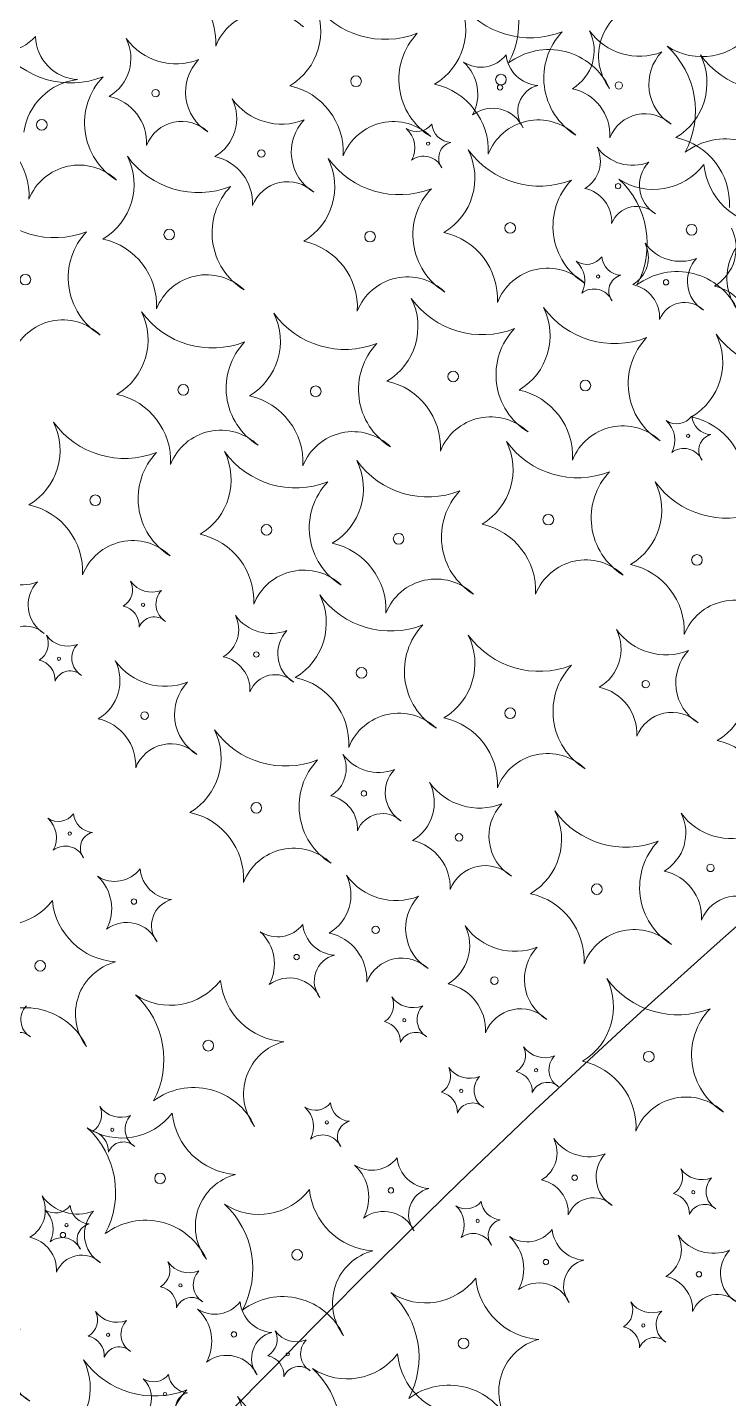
# Model space of a CAD drawing. Header units: metres. Extents: x 1769 to 3632, y 809 to 2652.
# Drawn here: x 2703.729 to 2704.106, y 1839.537 to 1840.274 of the extents above; entities that cross this region are included whole.
import ezdxf

# ---------------------------------------------------------------- set-up
doc = ezdxf.new("R2010")
doc.units = ezdxf.units.M
doc.header["$LTSCALE"] = 10
doc.layers.add('A-ANNO-NOTE', color=3, linetype='Continuous', lineweight=0)
for name, color, linetype in [('A-FLOR-LEVL', 2, 'Continuous'), ('A-PATT+', 8, 'Continuous'), ('A-WALL', 6, 'Continuous'), ('L-PLNT', 66, 'Continuous')]:
    doc.layers.add(name, color=color, linetype=linetype)

# ---------------------------------------------------------------- blocks, each defined once
blk = doc.blocks.new('A$Ca70b421f')
at = {"ltscale": 0.01}
blk.add_wipeout([(25.335992705057212, 0.1999995684902558), (25.337341833985644, 9.132957233148886e-06), (22.836832282128835, -0.016859222588250233), (22.65856574470358, -0.030129362054335473), (22.44123649741924, -0.05390202045748893), (22.251876896245307, -0.08149529170155034), (21.98499540786353, -0.13145637250104159), (21.76322777551548, -0.18305213203096038), (21.613656175418242, -0.22315317993814787), (21.43477350141498, -0.27687186484243753), (21.218578734528286, -0.35042444503149284), (20.997240922944798, -0.43589953303970574), (20.784504476644145, -0.5329691437742863), (20.638691573172608, -0.6083547051849791), (20.460235840387867, -0.7103061861577373), (20.180501531161013, -0.8936785308321191), (20.02624393205092, -1.0006722581153724), (19.9041193061924, -1.073461771501922), (19.74718289394807, -1.153374607651692), (19.60434174865709, -1.214062360396742), (19.484482499318727, -1.2568205790722633), (19.355846653577913, -1.2949519097706368), (19.25637542651857, -1.319155767424622), (19.106311342063233, -1.347299926515113), (19.032129199060265, -1.3575907113691663), (18.931253961414082, -1.3678151172968036), (18.78818768847756, -1.3749595671619623), (18.652996772267088, -1.3738397324555613), (18.540972393585054, -1.3671124101325418), (17.92549818391865, -1.2324249213407725), (17.847209898541507, -1.2030033677809335), (17.735537514889902, -1.169706403161662), (17.58123616473998, -1.116947062167064), (17.438526027399867, -1.0615072179233653), (17.318769048593822, -1.009831576595417), (17.217954645188286, -0.9625207161963232), (17.09933412669972, -0.902186314747377), (16.96676272356209, -0.828461645330103), (16.885199994493917, -0.7796171343829368), (16.790750140505327, -0.7195471388112669), (16.718203123839736, -0.6707235548912749), (16.65899933879467, -0.6290683315132952), (16.559722390315148, -0.555368639620287), (16.474057196319364, -0.4876613239115777), (16.383047599125366, -0.4112437174896151), (16.268686796510934, -0.3080926727102984), (16.189261500585094, -0.23134397209385327), (16.103500143102686, -0.14329206241136383), (16.051566349609708, -0.087131713463247), (15.997721985155733, -0.026459289680806464), (15.912334287570634, 0.07531904401871792), (15.851498097177718, 0.1524189289895208), (15.776126399902193, 0.2538934073992962), (15.733401722504764, 0.3146619518989233), (15.69712561697435, 0.36827745809353196), (15.511498908752513, 0.6814203917061388), (15.37167810510709, 0.9746061674711441), (16.179305403564605, 1.1672311173992966), (16.276659020400018, 0.39610349579151105), (16.338241092515723, 0.22908586976449818), (16.424797241213483, 0.04682407809277933), (16.484021972425424, -0.05672309844737988), (16.571989301752144, -0.1893613189492438), (16.65683452139914, -0.29950952198046643), (16.765898624425958, -0.4218166172729152), (16.932845239357437, -0.5794982842604011), (17.022593026298548, -0.6480644522740597), (17.12866165068818, -0.7222724162290284), (17.284406249878213, -0.5952474233450857), (17.350431594378247, -0.518426014752368), (17.489844910641377, -0.6505293962147096), (17.62241143506063, -0.7512585184086475), (17.73657700374438, -0.8225935199529655), (17.89117655237603, -0.9001990090600156), (18.021448100303896, -0.9507891516220628), (18.390895364284813, -0.9489057331963124), (18.451753308111954, -1.0356638655348736), (18.761863166608695, -1.0255086500617754), (19.052503325454335, -0.9613624263208624), (19.346444773625343, -0.8354890385821498), (19.525817601269413, -0.7214996815641541), (19.684195920824823, -0.5899878699982626), (19.76325925972304, -0.5050937413492349), (19.936142951149296, -0.3928011296292304), (20.199731679159676, -0.6381567453861141), (20.344456373784237, -0.5463082556844299), (20.470259307277928, -0.47293426555299156), (20.57693012182703, -0.41455852221171874), (20.696078235856167, -0.35357903001441926), (20.86065030528886, -0.2763383122817764), (20.945864348789105, -0.2412667029897957), (21.088606364999414, -0.1851983957727814), (21.186112023274188, -0.1493850243604058), (21.239804765412252, -0.13208773406070762), (21.298930995227447, -0.11076477586210665), (21.359306370375553, -0.09239028582820019), (21.42772031825586, -0.0695168275882736), (21.467347907243617, -0.05747236491075647), (21.51935461944057, -0.04212204845879519), (21.56908728194314, -0.029032205533807698), (21.613630471122505, -0.016597729068360323), (21.672649787777097, 0.0001460193092519546), (21.66964767228108, 0.20012348629631305), (21.944247540947526, 0.20075769037462443), (22.26831969213805, 0.20068510206111867), (22.6823950855055, 0.20059235409017617), (22.82276384123399, 0.22367180344565263), (22.904240493104062, 0.20054266335301563), (23.20442008009042, 0.20047542669010454), (23.83598995892406, 0.2004754265876656)], dxfattribs=at).dxf.layer = 'A-FLOR-LEVL'
at = {"layer": 'A-PATT+', "ltscale": 0.01, "true_color": 0x939598}
h = blk.add_hatch(dxfattribs=at)
h.set_pattern_fill('DOLMIT', color=252, scale=0.018)
h.set_pattern_definition([(0, (0, 0), (0, 0.1143), []), (45, (0, 0), (-0.2285998441830177, 0.2285998441830177), [0.1616446101792448, -0.3232892203584895])])
edge = h.paths.add_edge_path()
edge.add_line((25.33599547651966, 3.261003072891981), (25.33599270505601, 0.1999979797337801))
edge.add_line((25.33599270505601, 0.1999979797337801), (21.71367555350253, 0.20080933576196))
edge.add_arc((21.08494698669983, 39.14831259046809), 38.95257769886427, 269.1827210742437, 270.9248439984024, ccw=False)
edge.add_arc((20.49236520798468, -1.918166191688215), 2.118186516455088, 88.99985142606579, 105.3520005521939)
edge.add_arc((20.28443921400412, -1.102835802804066), 1.276993329137741, 106.040767931487, 133.3450369703904)
edge.add_line((19.40792350488573, -0.1741635385842528), (20.1805015311611, -0.893678530832176))
edge.add_arc((22.73775490856042, -4.489712370826055), 4.412596085594211, 113.9192804127394, 125.4178357721344, ccw=False)
edge.add_arc((23.17335703109666, -5.74163923969877), 5.734662601319769, 93.36419642283857, 112.82617197015409, ccw=False)
edge.add_line((22.83683228212703, -0.01685922258843675), (25.33599309691226, 3.442119123064913e-08))
edge.add_line((25.33599309691226, 3.442119123064913e-08), (40.87547767851993, 0))
edge.add_line((40.87547767851993, 0), (40.87547767851993, 8.86232497117112))
edge.add_line((40.87547767851993, 8.86232497117112), (64.8439512645482, 22.70048939287631))
edge.add_line((64.8439512645482, 22.70048939287631), (63.67582223457566, 24.72374822258166))
edge.add_line((63.67582223457566, 24.72374822258166), (62.11683233115446, 23.82366498217721))
edge.add_line((62.11683233115446, 23.82366498217721), (61.54183233115464, 24.81959419652799))
edge.add_line((61.54183233115464, 24.81959419652799), (63.10124119051261, 25.7199193212557))
edge.add_line((63.10124119051261, 25.7199193212557), (57.78735877480403, 34.92383365072305))
edge.add_line((57.78735877480403, 34.92383365072305), (54.60651476771181, 33.08763197991152))
edge.add_line((54.60651476771181, 33.08763197991152), (54.60643987877484, 20.81544348885996))
edge.add_line((54.60643987877484, 20.81544348885996), (49.84415870550993, 18.06574810965481))
edge.add_line((49.84415870550993, 18.06574810965481), (50.41896620876696, 17.07013140275035))
edge.add_line((50.41896620876696, 17.07013140275035), (50.02925273122355, 16.84513494632415))
edge.add_line((50.02925273122355, 16.84513494632415), (49.45442600238812, 17.84078573789134))
edge.add_line((49.45442600238812, 17.84078573789134), (45.18371337769349, 15.37509524659049))
edge.add_line((45.18371337769349, 15.37509524659049), (16.5659898738495, 15.37502540305854))
edge.add_line((16.5659898738495, 15.37502540305854), (16.56599123165324, 15.50002526160097))
edge.add_line((16.56599123165324, 15.50002526160097), (7.179301245821989, 15.50002526160119))
edge.add_line((7.179301245821989, 15.50002526160119), (7.179301815448525, 19.45399425352571))
edge.add_line((7.179301815448525, 19.45399425352571), (0, 19.45416986432701))
edge.add_line((0, 19.45416986432701), (0.0007134080856303626, 13.37502559113136))
edge.add_line((0.0007134080856303626, 13.37502559113136), (15.06600323855309, 13.37502499730067))
edge.add_line((15.06600323855309, 13.37502499730067), (15.066002846419, 2.417453309231405))
edge.add_arc((18.88581829161149, 2.472899553607476), 3.820217836897067, 180.831614183773, 254.295240432632)
edge.add_arc((18.51378606829121, 0.5706998901812312), 1.894821109599596, 223.0292553907225, 249.55017195647798, ccw=False)
edge.add_arc((18.28340588695073, 1.041161225993847), 2.107873919783925, 148.2186333580116, 236.7821318203942, ccw=False)
edge.add_arc((18.63986196323731, 0.6289627012356505), 2.633009827381593, 91.55469483051098, 144.6768684902367, ccw=False)
edge.add_line((18.56842521016551, 3.261003267297838), (25.33599547651966, 3.261003072891981))
h.paths.add_polyline_path([(28.83599309150759, 4.399930762100666), (37.97548139928995, 4.399930762100666), (37.97548139928995, 3.69993077274853), (29.5359930808595, 3.69993077274853), (29.5359930808595, 2.665307803548558), (28.83599309150759, 2.665307803548558)], flags=16)
h.paths.add_polyline_path([(23.83599308610292, 4.599930689258144), (17.98599197709837, 4.599931002917174), (17.98599051201245, 12.57502493867514), (20.48599076991241, 12.57502524170718), (20.48599076961364, 7.599931791540712), (37.97548139960463, 7.599931790541632), (37.97548139928995, 4.59993082402957)], flags=16)
edge = h.paths.add_edge_path(flags=16)
edge.add_arc((21.08494698669438, 39.14831259046809), 39.15257769886434, 269.182241822341, 270.8600750380253, ccw=False)
edge.add_arc((20.49236520793602, -1.918166191693672), 1.918186516447554, 88.99056660527309, 105.3154536888584)
edge.add_arc((20.28443921334519, -1.102835803097832), 1.076993329039638, 106.1035833361858, 121.8451855001328)
edge.add_line((19.71618965247217, -0.187954899721035), (20.19965054437398, -0.6382102112343091))
edge.add_arc((22.73775490855769, -4.48971237082651), 4.612596085593424, 113.8955218342951, 123.38451333131789, ccw=False)
edge.add_arc((23.17335703022582, -5.741639239996175), 5.93466260132073, 104.64750013703551, 112.84454524096009, ccw=False)
at = {"layer": 'A-FLOR-LEVL', "ltscale": 0.01}
blk.add_lwpolyline([(45.18371337769349, 15.37509524659049), (16.5659898738495, 15.37502540305854), (16.56599123165324, 15.50002526160097), (7.179301245821989, 15.50002526160119), (7.179301815448525, 19.45399425352571), (0, 19.45416986432701), (0.0007134080856303626, 13.37502559113136), (15.06600323855309, 13.37502499730067), (15.066002846419, 2.417453309231405, 0.3319949649674619), (17.85176013845285, -1.2047067408771, -0.1162386415812711), (17.12866165068817, -0.7222724162290888, -0.4068891569909346), (16.49157810661973, 2.151334936427929, -0.2360314544036039), (18.56842521016551, 3.261003267297838), (25.33599547651966, 3.261003072891981), (25.33599270505601, 0.1999979797337801), (21.71367555350253, 0.20080933576196, -0.007601591662471101), (20.52933815182178, 0.1996976188331701, 0.07147103281784481), (19.93157881215075, 0.1244382087622853, 0.1197042342525606), (19.40792350488573, -0.1741635385842528), (20.1805015311611, -0.893678530832176, -0.05021405291967627), (20.94867128335818, -0.4560807569284862, -0.08512360143279259), (22.83683228212703, -0.01685922258843675), (25.33599309691226, 3.442119123064913e-08), (40.87547767851993, 0)], format="xyb", dxfattribs=at)
blk = doc.blocks.new('A$C34752144')
at = {"layer": 'L-PLNT', "color": 213, "lineweight": 0}
blk.add_circle((-0.2438967668999794, 0.3685365584151441), 0.0009429781895212337, dxfattribs=at)
at = {"layer": 'L-PLNT', "color": 205, "lineweight": 0}
for centre, radius in [((-0.008730890796869062, 0.3685365572509909), 0.0009429781895212337), ((0.2215753988280085, 0.3685365579494828), 0.0009429781895212337), ((-0.2446642948839326, 0.3148888804591934), 0.001571630315868723), ((0.2181871649754612, 0.3148888799933047), 0.001571630315868723), ((0.08058582211879184, 0.2863432022736561), 0.003143260631737446), ((-0.2343820643150138, 0.2558930905070156), 0.003143260631737446), ((-0.1877310858112651, 0.1910744667984545), 0.0009429781895212337), ((-0.01506351423495289, 0.1894804551266134), 0.001571630315868723), ((0.03995449747844759, 0.1910744674969465), 0.0009429781895212337), ((-0.290050253971458, 0.1633063463959843), 0.0009429781895212337), ((-0.2264341437262374, 0.1196107994765043), 0.0009429781895212337), ((-0.02172977849886593, 0.09899573028110353), 0.003143260631737446), ((-0.2466365837030935, 0.07861271500587463), 0.0009429781895212337), ((0.1119397254656178, 0.06928468868136406), 0.0009429781895212337), ((-0.361797550925985, 0.05721921799704432), 0.0009429781895212337), ((-0.2847392263361144, 0.02376528712920845), 0.003143260631737446), ((-0.1140009351083791, 0.02138798753730953), 0.002200282442216212), ((-0.003516770666919911, -0.0001455901656299829), 0.003143260631737446), ((0.3010452999728841, -0.006215485976781565), 0.003143260631737446), ((0.1907553921914769, -0.03251829044870647), 0.003143260631737446), ((0.2646192531092311, -0.08714717649831982), 0.003143260631737446), ((-0.1196274209351031, -0.1207285568166299), 0.002200282442216212), ((-0.00914325649409875, -0.1422621345197967), 0.003143260631737446), ((0.185128906364298, -0.1746348348028732), 0.003143260631737446), ((0.2589927672820522, -0.2292637208524866), 0.003143260631737446), ((0.1341375162455734, -0.2396224222229648), 0.003143260631737446), ((0.1542902621545181, -0.3431730948095719), 0.002200282442216212), ((-0.2306447946693879, -0.352824211762254), 0.0009429781895212337), ((-0.169057214991426, -0.3720153661583936), 0.001571630315868723), ((-0.2371582602359013, -0.4039866935406735), 0.0009429781895212337)]:
    blk.add_circle(centre, radius, dxfattribs=at)
at = {"layer": 'L-PLNT', "color": 76, "lineweight": 0}
for centre, radius in [((-0.1310745881487492, 0.34574526706092), 0.0009429781895212337), ((0.09661099467484746, 0.3457452679922426), 0.0009429781895212337), ((-0.1470997602395983, 0.2863432004110109), 0.003143260631737446), ((-0.006696481490962469, 0.2558930902739576), 0.003143260631737446), ((-0.3383865281944054, 0.217432810459286), 0.003143260631737446), ((-0.1075821109120625, 0.2131594368256629), 0.003143260631737446), ((-0.2427490972918349, 0.1894804546611795), 0.001571630315868723), ((-0.3348642825153547, 0.1493247279431671), 0.001571630315868723), ((-0.1031266707000214, 0.1396245281212032), 0.001571630315868723), ((-0.4008444799114841, 0.1313092105558553), 0.0009429781895212337), ((0.1210856854440863, 0.1274096888955683), 0.0009429781895212337), ((-0.1730696191079915, 0.1170111168175936), 0.0009429781895212337), ((0.06255196966185395, 0.1120068246964365), 0.002200282442216212), ((-0.308993426384859, 0.1036963905210087), 0.001571630315868723), ((-0.122095613275178, 0.09422653354727117), 0.002200282442216212), ((-0.4001036207196194, 0.08679877035319805), 0.001571630315868723), ((-0.1909003392797786, 0.0618538330309093), 0.002200282442216212), ((0.1765896908468676, 0.04942506807856262), 0.003143260631737446), ((-0.05746774538465615, 0.04602877097204328), 0.001571630315868723), ((0.0457393119572771, 0.03894723462872207), 0.001571630315868723), ((-0.1907077799555736, -0.01896833605132997), 0.003143260631737446), ((0.09665483818344, -0.01430866192094982), 0.003143260631737446), ((-0.07940431637780421, -0.04971624934114516), 0.003143260631737446), ((0.041003954595908, -0.06893754797056317), 0.003143260631737446), ((0.36276717530518, -0.07399577507726462), 0.003143260631737446), ((-0.2258293943041281, -0.07729553118133481), 0.002200282442216212), ((0.1383261073292488, -0.09014990950208812), 0.003143260631737446), ((0.3321485131818918, -0.1364106829878438), 0.002200282442216212), ((0.09102835235626117, -0.1564252062751166), 0.003143260631737446), ((0.2642433443206755, -0.1593557940893788), 0.002200282442216212), ((-0.08503080220498305, -0.1918327936953119), 0.003143260631737446), ((0.03537746876872916, -0.2110540923247299), 0.003143260631737446), ((0.04925459103606045, -0.2869067977726445), 0.001571630315868723), ((0.2029830395813406, -0.2936226587394231), 0.003143260631737446), ((0.1103063818891314, -0.3034220513789023), 0.001571630315868723), ((-0.3094896315101323, -0.4241965515921038), 0.0009429781895212337), ((-0.1420768374291583, -0.4348670240965475), 0.0009429781895212337)]:
    blk.add_circle(centre, radius, dxfattribs=at)
at = {"layer": 'L-PLNT', "color": 213, "lineweight": 0}
for centre, radius, start, end in [((-0.2302126498975667, 0.3876168117330963), 0.01550629100254979, 200.2595069975382, 275.739266507192), ((-0.2607118262531003, 0.3624165001729125), 0.009511405361519735, 333.0474524959006, 85.67711668318381), ((-0.2257250581019434, 0.3613893426427239), 0.01119115582536347, 105.2145232434672, 190.9943474992914), ((-0.2437942455139819, 0.3495265829315031), 0.01203404231208524, 53.94111742234196, 134.5301244610602)]:
    blk.add_arc(centre, radius, start, end, dxfattribs=at)
at = {"layer": 'L-PLNT', "color": 205, "lineweight": 0}
for centre, radius, start, end in [((-0.02140120217518415, 0.3832436194115871), 0.01184940364570587, 253.185090455523, 355.1772764302806), ((0.004953227370151581, 0.3876168121987575), 0.01550629100254979, 200.2595069975382, 275.739266507192), ((0.2089050874492386, 0.3832436212742323), 0.01184940364570587, 253.185090455523, 355.1772764302806), ((0.2352595153647599, 0.3876168121987575), 0.01550629100254979, 200.2595069975382, 275.739266507192), ((-0.02554594968387391, 0.3624165006385738), 0.009511405361519735, 333.0474524959006, 85.67711668318381), ((0.009440818932489492, 0.3613893424101207), 0.01119115582536347, 105.2145232434672, 190.9943474992914), ((0.2047603399410036, 0.3624165006385738), 0.009511405361519735, 333.0474524959006, 85.67711668318381), ((0.2397471083240816, 0.3613893428755546), 0.01119115582536347, 105.2145232434672, 190.9943474992914), ((-0.00862836871192485, 0.349526583863053), 0.01203404231208524, 53.94111742234196, 134.5301244610602), ((0.2216779204463819, 0.3495265833971644), 0.01203404231208524, 53.94111742234196, 134.5301244610602), ((-0.2657814812901051, 0.3394006522009931), 0.01974900607617646, 253.185090455523, 355.1772764302806), ((-0.2218574327471288, 0.3466893028107734), 0.02584381833758299, 200.2595069975382, 275.739266507192), ((0.03835144883987596, 0.3353667466894876), 0.03949801215235291, 253.185090455523, 355.1772764302806), ((0.1261995459258287, 0.349944048141424), 0.05168763667516599, 200.2595069975382, 275.739266507192), ((0.1970699792668711, 0.3394006528997124), 0.01974900607617646, 253.185090455523, 355.1772764302806), ((0.2409940268785249, 0.346689303043604), 0.02584381833758299, 200.2595069975382, 275.739266507192), ((-0.2956222598440945, 0.3451340922622421), 0.05168763667516599, 200.2595069975382, 275.739266507192), ((-0.2726893927956553, 0.3046887871912531), 0.01585234226919956, 333.0474524959006, 85.67711668318381), ((-0.2143781129325362, 0.3029768561120818), 0.01865192637560579, 105.2145232434672, 190.9943474992914), ((0.1901620663647918, 0.3046887862603853), 0.01585234226919956, 333.0474524959006, 85.67711668318381), ((0.2484733466935722, 0.3029768551807592), 0.01865192637560579, 105.2145232434672, 190.9943474992914), ((-0.2766164380600458, 0.3049166360870004), 0.03949801215235291, 253.185090455523, 355.1772764302806), ((-0.2444934253639985, 0.2832055884518923), 0.02005673718680874, 53.94111742234196, 134.5301244610602), ((-0.1887683409736383, 0.3194939359091222), 0.05168763667516599, 200.2595069975382, 275.739266507192), ((0.1862350215665174, 0.3049166353882811), 0.03949801215235291, 253.185090455523, 355.1772764302806), ((0.2183580354267178, 0.2832055891506116), 0.02005673718680874, 53.94111742234196, 134.5301244610602), ((0.2740831184200943, 0.3194939361419529), 0.05168763667516599, 200.2595069975382, 275.739266507192), ((-0.2806636181198883, 0.2577091993298382), 0.03730385275121157, 105.2145232434672, 190.9943474992914), ((0.02453562419941591, 0.2659430129447173), 0.03170468453839912, 333.0474524959006, 85.67711668318381), ((0.1411581864858817, 0.2625191538122635), 0.03730385275121157, 105.2145232434672, 190.9943474992914), ((-0.2904322617691832, 0.2354929018765688), 0.03170468453839912, 333.0474524959006, 85.67711668318381), ((-0.1738096994818079, 0.2320690441410989), 0.03730385275121157, 105.2145232434672, 190.9943474992914), ((0.1724191976240945, 0.2354929023422301), 0.03170468453839912, 333.0474524959006, 85.67711668318381), ((0.08092756069345342, 0.222976620587815), 0.04011347437361747, 53.94111742234196, 134.5301244610602), ((-0.3408942443788874, 0.2181666677352041), 0.04011347437361747, 53.94111742234196, 134.5301244610602), ((-0.2340403252756005, 0.1925265099853277), 0.04011347437361747, 53.94111742234196, 134.5301244610602), ((-0.03618070110724148, 0.2139922250064501), 0.01974900607617646, 253.185090455523, 355.1772764302806), ((0.00774334720290426, 0.221280875616003), 0.02584381833758299, 200.2595069975382, 275.739266507192), ((-0.2004013976552415, 0.2057815296575427), 0.01184940364570587, 253.185090455523, 355.1772764302806), ((-0.1740469692745137, 0.2101547210479566), 0.01550629100254979, 200.2595069975382, 275.739266507192), ((0.02728418493552454, 0.2057815291918814), 0.01184940364570587, 253.185090455523, 355.1772764302806), ((0.05363861378282309, 0.2101547196507454), 0.01550629100254979, 200.2595069975382, 275.739266507192), ((-0.2045461451639312, 0.1849544085564503), 0.009511405361519735, 333.0474524959006, 85.67711668318381), ((-0.1695593767803985, 0.1839272526558489), 0.01119115582536347, 105.2145232434672, 190.9943474992914), ((-0.04308861331128355, 0.1792803595308214), 0.01585234226919956, 333.0474524959006, 85.67711668318381), ((0.01522266771598879, 0.1775684307795018), 0.01865192637560579, 105.2145232434672, 190.9943474992914), ((0.02313943766012017, 0.1849544094877729), 0.009511405361519735, 333.0474524959006, 85.67711668318381), ((0.05812620557799164, 0.1839272524230182), 0.01119115582536347, 105.2145232434672, 190.9943474992914), ((-0.1876285646580982, 0.1720644924789667), 0.01203404231208524, 53.94111742234196, 134.5301244610602), ((-0.01489264541351076, 0.1577971638180315), 0.02005673718680874, 53.94111742234196, 134.5301244610602), ((0.04005701863161448, 0.1720644931774586), 0.01203404231208524, 53.94111742234196, 134.5301244610602), ((-0.3027205653493183, 0.1780134087894112), 0.01184940364570587, 253.185090455523, 355.1772764302806), ((-0.276366136037268, 0.1823865997139364), 0.01550629100254979, 200.2595069975382, 275.739266507192), ((-0.3068653130908388, 0.1571862883865833), 0.009511405361519735, 333.0474524959006, 85.67711668318381), ((-0.2718785440088141, 0.1561591310892254), 0.01119115582536347, 105.2145232434672, 190.9943474992914), ((-0.2899477318865138, 0.1442963713780046), 0.01203404231208524, 53.94111742234196, 134.5301244610602), ((-0.2432492033117342, 0.1257308558560908), 0.009511405361519735, 274.3228833168162, 26.95254750409935), ((-0.2263316218745786, 0.1386207740288228), 0.01203404231208524, 225.4698755389398, 306.0588825962919), ((-0.0777799764186966, 0.1193959165830165), 0.03170468453839912, 274.3228833168162, 26.95254750409935), ((-0.02138804015703499, 0.1623623094055802), 0.04011347437361747, 225.4698755389398, 306.0588825962919), ((0.03884258563584808, 0.1228197778109461), 0.03730385275121157, 169.0056525268992, 254.7854767694104), ((-0.2082624346953708, 0.1267580152489245), 0.01119115582536347, 169.0056525268992, 254.7854767694104), ((-0.2391044553373831, 0.1049037356863209), 0.01184940364570587, 4.822723596296431, 106.8149095572375), ((-0.2127500267238247, 0.1005305466242135), 0.01550629100254979, 84.26073352072606, 159.7404930149911), ((-0.2634516432885903, 0.08473277231701104), 0.009511405361519735, 274.3228833168162, 26.95254750409935), ((-0.2465340613853186, 0.0976226890925318), 0.01203404231208524, 225.4698755389398, 306.0588825962919), ((-0.06396415270910438, 0.04997218470111875), 0.03949801215235291, 4.822723596296431, 106.8149095572375), ((-0.2284648744393962, 0.08575992938131094), 0.01119115582536347, 169.0056525268992, 254.7854767694104), ((0.02388394391118709, 0.03539488511160016), 0.05168763667516599, 84.26073352072606, 159.7404930149911), ((-0.2593068960127312, 0.06390565191418318), 0.01184940364570587, 4.822723596296431, 106.8149095572375), ((-0.2329524667006808, 0.0595324607565999), 0.01550629100254979, 84.26073352072606, 159.7404930149911), ((0.09512466494879845, 0.07540474622510374), 0.009511405361519735, 274.3228833168162, 26.95254750409935), ((0.1120422463859541, 0.08829466253496321), 0.01203404231208524, 225.4698755389398, 306.0588825962919), ((0.1301114344964844, 0.07643190422095358), 0.01119115582536347, 169.0056525268992, 254.7854767694104), ((-0.3786126107447672, 0.06333927460946143), 0.009511405361519735, 274.3228833168162, 26.95254750409935), ((-0.3616950290747809, 0.07622919185087085), 0.01203404231208524, 225.4698755389398, 306.0588825962919), ((-0.3436258416627425, 0.06436643307097256), 0.01119115582536347, 169.0056525268992, 254.7854767694104), ((0.09926941245703347, 0.05457762652099518), 0.01184940364570587, 4.822723596296431, 106.8149095572375), ((0.1256238417699933, 0.0502044353634119), 0.01550629100254979, 84.26073352072606, 159.7404930149911), ((-0.3407894235574531, 0.04416547552682459), 0.03170468453839912, 274.3228833168162, 26.95254750409935), ((-0.2843974879947382, 0.08713186741829304), 0.04011347437361747, 225.4698755389398, 306.0588825962919), ((-0.3744678630032467, 0.0425121549051255), 0.01184940364570587, 4.822723596296431, 106.8149095572375), ((-0.348113433924027, 0.03813896444626153), 0.01550629100254979, 84.26073352072606, 159.7404930149911), ((-0.2241668617357391, 0.04758933419361711), 0.03730385275121157, 169.0056525268992, 254.7854767694104), ((-0.1532360748392421, 0.03566811978816986), 0.02219327917687938, 274.3228833168162, 26.95254750409935), ((-0.1137617183853763, 0.06574459443800151), 0.02807943206153224, 225.4698755389398, 306.0588825962919), ((-0.07160028116823014, 0.03806482185632376), 0.02611269692584809, 169.0056525268992, 254.7854767694104), ((-0.05956696765497327, 0.02025459916330874), 0.03170468453839912, 274.3228833168162, 26.95254750409935), ((-0.003175031161390507, 0.0632209915202111), 0.04011347437361747, 225.4698755389398, 306.0588825962919), ((0.05705559393345538, 0.02367846039123833), 0.03730385275121157, 169.0056525268992, 254.7854767694104), ((0.244995102984376, 0.0141847028862685), 0.03170468453839912, 274.3228833168162, 26.95254750409935), ((-0.3269736000806915, -0.02525825682096183), 0.03949801215235291, 4.822723596296431, 106.8149095572375), ((-0.2391255027619081, -0.03983555780723691), 0.05168763667516599, 84.26073352072606, 159.7404930149911), ((-0.1435649981726783, -0.01292849308811128), 0.02764860850664703, 4.822723596296431, 106.8149095572375), ((-0.08207132946790807, -0.02313260384835303), 0.03618134567261619, 84.26073352072606, 159.7404930149911), ((0.1347051942716462, -0.01211810065433383), 0.03170468453839912, 274.3228833168162, 26.95254750409935), ((0.191097130532853, 0.03084828960709274), 0.04011347437361747, 225.4698755389398, 306.0588825962919), ((0.2513277560933602, -0.008694241754710674), 0.03730385275121157, 169.0056525268992, 254.7854767694104), ((-0.04575114371300515, -0.04916913481429219), 0.03949801215235291, 4.822723596296431, 106.8149095572375), ((0.04209695337294761, -0.06374643300659955), 0.05168763667516599, 84.26073352072606, 159.7404930149911), ((0.2588109269267989, -0.05523902992717922), 0.03949801215235291, 4.822723596296431, 106.8149095572375), ((0.3466590233142597, -0.06981633114628494), 0.05168763667516599, 84.26073352072606, 159.7404930149911), ((0.1485210186801851, -0.08154183439910412), 0.03949801215235291, 4.822723596296431, 106.8149095572375), ((0.2363691153000218, -0.09611913515254855), 0.05168763667516599, 84.26073352072606, 159.7404930149911), ((0.2085690547246486, -0.06674698716960847), 0.03170468453839912, 274.3228833168162, 26.95254750409935), ((0.2649609912182314, -0.02378059481270611), 0.04011347437361747, 225.4698755389398, 306.0588825962919), ((0.3251916167787385, -0.06332312803715467), 0.03730385275121157, 169.0056525268992, 254.7854767694104), ((-0.1588625606664209, -0.1064484245657695), 0.02219327917687938, 274.3228833168162, 26.95254750409935), ((-0.1193882042125551, -0.07637194991616525), 0.02807943206153224, 225.4698755389398, 306.0588825962919), ((0.222384879132278, -0.1361707204487175), 0.03949801215235291, 4.822723596296431, 106.8149095572375), ((-0.07722676699495423, -0.104051722497843), 0.02611269692584809, 169.0056525268992, 254.7854767694104), ((0.3102329759849454, -0.1507480207365006), 0.05168763667516599, 84.26073352072606, 159.7404930149911), ((-0.06519345348215211, -0.1218619451910854), 0.03170468453839912, 274.3228833168162, 26.95254750409935), ((-0.008801516988569347, -0.07889555283395566), 0.04011347437361747, 225.4698755389398, 306.0588825962919), ((0.05142910810627654, -0.1184380839629284), 0.03730385275121157, 169.0056525268992, 254.7854767694104), ((-0.1491914839998572, -0.155045037442278), 0.02764860850664703, 4.822723596296431, 106.8149095572375), ((-0.08769781529463216, -0.1652491482025198), 0.03618134567261619, 84.26073352072606, 159.7404930149911), ((0.1290787084449221, -0.1542346450085006), 0.03170468453839912, 274.3228833168162, 26.95254750409935), ((0.1854706447056742, -0.111268254747074), 0.04011347437361747, 225.4698755389398, 306.0588825962919), ((0.2457012702661814, -0.1508107861088774), 0.03730385275121157, 169.0056525268992, 254.7854767694104), ((-0.05137762954018399, -0.191285679168459), 0.03949801215235291, 4.822723596296431, 106.8149095572375), ((0.03647046754576877, -0.2058629773607663), 0.05168763667516599, 84.26073352072606, 159.7404930149911), ((0.1428945328530062, -0.2236583787532709), 0.03949801215235291, 4.822723596296431, 106.8149095572375), ((0.230742629472843, -0.2382356795067153), 0.05168763667516599, 84.26073352072606, 159.7404930149911), ((0.2029425688974698, -0.2088635315235479), 0.03170468453839912, 274.3228833168162, 26.95254750409935), ((0.2593345053910525, -0.1658971391666455), 0.04011347437361747, 225.4698755389398, 306.0588825962919), ((0.3195651309515597, -0.2054396723913214), 0.03730385275121157, 169.0056525268992, 254.7854767694104), ((0.07808731832619742, -0.2192222324285922), 0.03170468453839912, 274.3228833168162, 26.95254750409935), ((0.1344792545874043, -0.1762558421669382), 0.04011347437361747, 225.4698755389398, 306.0588825962919), ((0.1947098801479115, -0.215798373528969), 0.03730385275121157, 169.0056525268992, 254.7854767694104), ((0.2167583933050992, -0.2782872648028842), 0.03949801215235291, 4.822723596296431, 106.8149095572375), ((0.3046064901582213, -0.29286456509044), 0.05168763667516599, 84.26073352072606, 159.7404930149911), ((0.09190314273428157, -0.2886459661733625), 0.03949801215235291, 4.822723596296431, 106.8149095572375), ((0.1797512393550278, -0.3032232669268069), 0.05168763667516599, 84.26073352072606, 159.7404930149911), ((-0.2309076302267385, -0.2702389432677137), 0.02219327917687938, 274.3228833168162, 26.95254750409935), ((-0.2212365535601748, -0.3188355561442222), 0.02764860850664703, 4.822723596296431, 106.8149095572375), ((0.01210026025000843, -0.2839924095098922), 0.02807943206153224, 225.4698755389398, 306.0588825962919), ((0.05426169746760934, -0.31167218209157), 0.02611269692584809, 169.0056525268992, 254.7854767694104), ((0.1150551224236551, -0.3288929625587116), 0.02219327917687938, 274.3228833168162, 26.95254750409935), ((0.1545294788775209, -0.2988164879088799), 0.02807943206153224, 225.4698755389398, 306.0588825962919), ((0.1966909160951218, -0.3264962604907851), 0.02611269692584809, 169.0056525268992, 254.7854767694104), ((-0.247459853555938, -0.3467041542185143), 0.009511405361519735, 274.3228833168162, 26.95254750409935), ((-0.230542273050105, -0.3338142372097082), 0.01203404231208524, 225.4698755389398, 306.0588825962919), ((-0.21247308517286, -0.3456769962224371), 0.01119115582536347, 169.0056525268992, 254.7854767694104), ((-0.1970823138344713, -0.3618152700969404), 0.01585234226919956, 274.3228833168162, 26.95254750409935), ((-0.1688863450053759, -0.3403320767124569), 0.02005673718680874, 225.4698755389398, 306.0588825962919), ((0.1247261990906736, -0.3774895754352201), 0.02764860850664703, 4.822723596296431, 106.8149095572375), ((0.1862198677949891, -0.3876936861954619), 0.03618134567261619, 84.26073352072606, 159.7404930149911), ((-0.2433151062800789, -0.3675312734569616), 0.01184940364570587, 4.822723596296431, 106.8149095572375), ((-0.2169606772008592, -0.3719044660115287), 0.01550629100254979, 84.26073352072606, 159.7404930149911), ((-0.1387710325743683, -0.3601033422769433), 0.01865192637560579, 169.0056525268992, 254.7854767694104), ((-0.1901744020956357, -0.3965271372019288), 0.01974900607617646, 4.822723596296431, 106.8149095572375), ((-0.1462503530874528, -0.4038157880445397), 0.02584381833758299, 84.26073352072606, 159.7404930149911), ((-0.2539733200542287, -0.3978666369284838), 0.009511405361519735, 274.3228833168162, 26.95254750409935), ((-0.2370557386175278, -0.3849767199196776), 0.01203404231208524, 225.4698755389398, 306.0588825962919), ((-0.218986550972204, -0.3968394800965598), 0.01119115582536347, 169.0056525268992, 254.7854767694104), ((-0.2498285720798776, -0.418693756632365), 0.01184940364570587, 4.822723596296431, 106.8149095572375), ((-0.2234741425354514, -0.4230669484886675), 0.01550629100254979, 84.26073352072606, 159.7404930149911), ((-0.06988182783015873, -0.4257665258642191), 0.009511405361519735, 274.3228833168162, 26.95254750409935), ((-0.06573707985626243, -0.4465936455683277), 0.01184940364570587, 4.822723596296431, 106.8149095572375)]:
    blk.add_arc(centre, radius, start, end, dxfattribs=at)
at = {"layer": 'L-PLNT', "color": 76, "lineweight": 0}
for centre, radius, start, end in [((-0.1437448999927255, 0.3604523306185001), 0.01184940364570587, 253.185090455523, 355.1772764302806), ((-0.1173904709139606, 0.3648255213101947), 0.01550629100254979, 200.2595069975382, 275.739266507192), ((0.08394068166717261, 0.3604523299200082), 0.01184940364570587, 253.185090455523, 355.1772764302806), ((0.1102951114444295, 0.3648255203786448), 0.01550629100254979, 200.2595069975382, 275.739266507192), ((-0.1478896479675313, 0.3396252102158996), 0.009511405361519735, 333.0474524959006, 85.67711668318381), ((-0.1129028793511679, 0.3385980524526531), 0.01119115582536347, 105.2145232434672, 190.9943474992914), ((0.07979593532218132, 0.3396252113798255), 0.009511405361519735, 333.0474524959006, 85.67711668318381), ((0.1147827034728834, 0.3385980517541611), 0.01119115582536347, 105.2145232434672, 190.9943474992914), ((-0.1893341339841754, 0.3353667459912231), 0.03949801215235291, 253.185090455523, 355.1772764302806), ((-0.1014860380623759, 0.3499440451146256), 0.05168763667516599, 200.2595069975382, 275.739266507192), ((-0.1309720667627516, 0.3267352932070935), 0.01203404231208524, 53.94111742234196, 134.5301244610602), ((0.09671351582801435, 0.3267352911116177), 0.01203404231208524, 53.94111742234196, 134.5301244610602), ((-0.04893085523599439, 0.3049166358543971), 0.03949801215235291, 253.185090455523, 355.1772764302806), ((-0.2031499581594289, 0.2659430122462254), 0.03170468453839912, 333.0474524959006, 85.67711668318381), ((-0.08652739657054553, 0.2625191542781522), 0.03730385275121157, 105.2145232434672, 190.9943474992914), ((-0.06274667871230122, 0.2354929021096268), 0.03170468453839912, 333.0474524959006, 85.67711668318381), ((0.05387588287658218, 0.2320690432097763), 0.03730385275121157, 105.2145232434672, 190.9943474992914), ((-0.3806209014733213, 0.2664563555736095), 0.03949801215235291, 253.185090455523, 355.1772764302806), ((-0.2927728048530298, 0.2810336565598845), 0.05168763667516599, 200.2595069975382, 275.739266507192), ((-0.1467580214325608, 0.2229766205880424), 0.04011347437361747, 53.94111742234196, 134.5301244610602), ((-0.1498164848894703, 0.2621829803101718), 0.03949801215235291, 253.185090455523, 355.1772764302806), ((-0.06196838757023215, 0.276760280597955), 0.05168763667516599, 200.2595069975382, 275.739266507192), ((0.07786909863307301, 0.2621829805430025), 0.03949801215235291, 253.185090455523, 355.1772764302806), ((0.1657171954866499, 0.2767602810636163), 0.05168763667516599, 200.2595069975382, 275.739266507192), ((-0.3944367254157441, 0.1970326222945005), 0.03170468453839912, 333.0474524959006, 85.67711668318381), ((-0.2778141631283688, 0.1936087633948773), 0.03730385275121157, 105.2145232434672, 190.9943474992914), ((-0.006354742683924997, 0.1925265111497083), 0.04011347437361747, 53.94111742234196, 134.5301244610602), ((-0.1636323085990625, 0.1927592463325709), 0.03170468453839912, 333.0474524959006, 85.67711668318381), ((-0.0470097460784018, 0.1893353890627623), 0.03730385275121157, 105.2145232434672, 190.9943474992914), ((0.1806758367451948, 0.1893353888299316), 0.03730385275121157, 105.2145232434672, 190.9943474992914), ((-0.2638662836984622, 0.2139922264029792), 0.01974900607617646, 253.185090455523, 355.1772764302806), ((-0.2199422356211471, 0.2212808763142675), 0.02584381833758299, 200.2595069975382, 275.739266507192), ((-0.338044788688876, 0.1540662301704288), 0.04011347437361747, 53.94111742234196, 134.5301244610602), ((-0.2707741959025043, 0.1792803585994989), 0.01585234226919956, 333.0474524959006, 85.67711668318381), ((-0.212462915341348, 0.1775684293825179), 0.01865192637560579, 105.2145232434672, 190.9943474992914), ((-0.1072403718721944, 0.1497928556054831), 0.04011347437361747, 53.94111742234196, 134.5301244610602), ((-0.2425782280047315, 0.1577971633525976), 0.02005673718680874, 53.94111742234196, 134.5301244610602), ((-0.35598147008659, 0.1738364996854216), 0.01974900607617646, 253.185090455523, 355.1772764302806), ((-0.3120574210770428, 0.1811251495967099), 0.02584381833758299, 200.2595069975382, 275.739266507192), ((-0.1242438573394793, 0.164136300329119), 0.01974900607617646, 253.185090455523, 355.1772764302806), ((-0.08031980902933356, 0.1714249500073493), 0.02584381833758299, 200.2595069975382, 275.739266507192), ((-0.3628893822906321, 0.1391246321145445), 0.01585234226919956, 333.0474524959006, 85.67711668318381), ((-0.304578101262905, 0.1374127033632249), 0.01865192637560579, 105.2145232434672, 190.9943474992914), ((-0.07284048851624902, 0.127712506102398), 0.01865192637560579, 105.2145232434672, 190.9943474992914), ((0.136753401020087, 0.1398929902352393), 0.01585234226919956, 274.3228833168162, 26.95254750409935), ((-0.4176595394965261, 0.1374292674008757), 0.009511405361519735, 274.3228833168162, 26.95254750409935), ((-0.400741957594164, 0.1503191848751158), 0.01203404231208524, 225.4698755389398, 306.0588825962919), ((-0.3826727706482416, 0.1384564249312916), 0.01119115582536347, 169.0056525268992, 254.7854767694104), ((-0.3346934143924045, 0.1176414364017546), 0.02005673718680874, 53.94111742234196, 134.5301244610602), ((-0.1311517683793681, 0.1294244336895645), 0.01585234226919956, 333.0474524959006, 85.67711668318381), ((0.1042706267903668, 0.1335297455082127), 0.009511405361519735, 274.3228833168162, 26.95254750409935), ((0.1211882070633692, 0.1464196622835061), 0.01203404231208524, 225.4698755389398, 306.0588825962919), ((0.02331683202601198, 0.1262869567142388), 0.02219327917687938, 274.3228833168162, 26.95254750409935), ((0.06279118731526978, 0.1563634308986366), 0.02807943206153224, 225.4698755389398, 306.0588825962919), ((0.1049526256970239, 0.1286836587823927), 0.02611269692584809, 169.0056525268992, 254.7854767694104), ((0.1392573954067302, 0.1345569032710046), 0.01119115582536347, 169.0056525268992, 254.7854767694104), ((-0.4135147915226298, 0.1166021472308785), 0.01184940364570587, 4.822723596296431, 106.8149095572375), ((-0.3871603624438649, 0.1122289567720145), 0.01550629100254979, 84.26073352072606, 159.7404930149911), ((-0.189884678693943, 0.1231311743615606), 0.009511405361519735, 274.3228833168162, 26.95254750409935), ((-0.172967097489618, 0.1360210918355733), 0.01203404231208524, 225.4698755389398, 306.0588825962919), ((-0.1548979098447489, 0.1241583318912944), 0.01119115582536347, 169.0056525268992, 254.7854767694104), ((-0.1029558011796325, 0.1079412384424359), 0.02005673718680874, 53.94111742234196, 134.5301244610602), ((0.1084153736005646, 0.1127026265021414), 0.01184940364570587, 4.822723596296431, 106.8149095572375), ((0.134769802912615, 0.1083294351119548), 0.01550629100254979, 84.26073352072606, 159.7404930149911), ((0.1436613132241291, 0.1051811238285154), 0.01974900607617646, 4.822723596296431, 106.8149095572375), ((0.1875853608362377, 0.09789247345202057), 0.02584381833758299, 84.26073352072606, 159.7404930149911), ((-0.3370185249955284, 0.1138964837884942), 0.01585234226919956, 274.3228833168162, 26.95254750409935), ((-0.308822556864925, 0.135379679268226), 0.02005673718680874, 225.4698755389398, 306.0588825962919), ((-0.2787072448995787, 0.1156084137037396), 0.01865192637560579, 169.0056525268992, 254.7854767694104), ((-0.1857399311852532, 0.1023040555883199), 0.01184940364570587, 4.822723596296431, 106.8149095572375), ((-0.1593855028045255, 0.09793086373247206), 0.01550629100254979, 84.26073352072606, 159.7404930149911), ((-0.1613307513766813, 0.1085066648668089), 0.02219327917687938, 274.3228833168162, 26.95254750409935), ((-0.1218563963197994, 0.1385831411464551), 0.02807943206153224, 225.4698755389398, 306.0588825962919), ((-0.07969495863699194, 0.1109033667016774), 0.02611269692584809, 169.0056525268992, 254.7854767694104), ((0.03298790846019983, 0.07769034267403185), 0.02764860850664703, 4.822723596296431, 106.8149095572375), ((-0.4281287195631194, 0.09699886478506414), 0.01585234226919956, 274.3228833168162, 26.95254750409935), ((-0.399932750734024, 0.1184820614291766), 0.02005673718680874, 225.4698755389398, 306.0588825962919), ((-0.3698174378373551, 0.09871079446747899), 0.01865192637560579, 169.0056525268992, 254.7854767694104), ((-0.3301106132576024, 0.07918461808003485), 0.01974900607617646, 4.822723596296431, 106.8149095572375), ((-0.2861865647141713, 0.0718959670048207), 0.02584381833758299, 84.26073352072606, 159.7404930149911), ((0.09448157693213943, 0.06748623307794333), 0.03618134567261619, 84.26073352072606, 159.7404930149911), ((-0.421220806893416, 0.06228699977532415), 0.01974900607617646, 4.822723596296431, 106.8149095572375), ((-0.3772967590489316, 0.05499834869988263), 0.02584381833758299, 84.26073352072606, 159.7404930149911), ((-0.2301354773817366, 0.07613396411761642), 0.02219327917687938, 274.3228833168162, 26.95254750409935), ((-0.1906611213926226, 0.1062104396987706), 0.02807943206153224, 225.4698755389398, 306.0588825962919), ((-0.1484996841759312, 0.07853066618554294), 0.02611269692584809, 169.0056525268992, 254.7854767694104), ((-0.1516596749429482, 0.05991005222290369), 0.02764860850664703, 4.822723596296431, 106.8149095572375), ((-0.09016600670338448, 0.04970594239421189), 0.03618134567261619, 84.26073352072606, 159.7404930149911), ((0.1205394938579047, 0.06982525810622064), 0.03170468453839912, 274.3228833168162, 26.95254750409935), ((0.1769314301195664, 0.1127916518601069), 0.04011347437361747, 225.4698755389398, 306.0588825962919), ((0.2371620552144122, 0.0732491195667535), 0.03730385275121157, 169.0056525268992, 254.7854767694104), ((-0.0854928449266481, 0.05622886517107872), 0.01585234226919956, 274.3228833168162, 26.95254750409935), ((-0.05729687702887531, 0.0777120622806251), 0.02005673718680874, 225.4698755389398, 306.0588825962919), ((-0.02718156413266115, 0.05794079601764679), 0.01865192637560579, 169.0056525268992, 254.7854767694104), ((-0.2204644009475487, 0.02753735217265785), 0.02764860850664703, 4.822723596296431, 106.8149095572375), ((-0.1589707331736463, 0.0173332414124161), 0.03618134567261619, 84.26073352072606, 159.7404930149911), ((0.01771421334660772, 0.04914732952624945), 0.01585234226919956, 274.3228833168162, 26.95254750409935), ((0.04591018147721115, 0.0706305259373039), 0.02005673718680874, 225.4698755389398, 306.0588825962919), ((0.07602549483954135, 0.05085925897606103), 0.01865192637560579, 169.0056525268992, 254.7854767694104), ((-0.07858493295589142, 0.02151700016111135), 0.01974900607617646, 4.822723596296431, 106.8149095572375), ((-0.03466088417962965, 0.0142283502502778), 0.02584381833758299, 84.26073352072606, 159.7404930149911), ((0.02462212531781915, 0.01443546311929822), 0.01974900607617646, 4.822723596296431, 106.8149095572375), ((0.06854617432645682, 0.007146813673898578), 0.02584381833758299, 84.26073352072606, 159.7404930149911), ((0.1343553168694598, 0.0004015252927729307), 0.03949801215235291, 4.822723596296431, 106.8149095572375), ((0.2222034148867351, -0.01417577569350215), 0.05168763667516599, 84.26073352072606, 159.7404930149911), ((0.04060464026360933, 0.006091527873650193), 0.03170468453839912, 274.3228833168162, 26.95254750409935), ((0.09699657722330812, 0.04905791906639934), 0.04011347437361747, 225.4698755389398, 306.0588825962919), ((0.157227202318154, 0.00951538817025721), 0.03730385275121157, 169.0056525268992, 254.7854767694104), ((-0.2467579774092883, 0.001431852579116821), 0.03170468453839912, 274.3228833168162, 26.95254750409935), ((-0.1903660406833296, 0.0443982451690772), 0.04011347437361747, 225.4698755389398, 306.0588825962919), ((-0.1301354153547436, 0.004855713108554482), 0.03730385275121157, 169.0056525268992, 254.7854767694104), ((-0.1354545131330269, -0.02931605884805322), 0.03170468453839912, 274.3228833168162, 26.95254750409935), ((-0.07906257640615877, 0.01365033211163791), 0.04011347437361747, 225.4698755389398, 306.0588825962919), ((-0.01883195107848223, -0.02589219971559942), 0.03730385275121157, 169.0056525268992, 254.7854767694104), ((0.05442046467169348, -0.06333220517262816), 0.03949801215235291, 4.822723596296431, 106.8149095572375), ((-0.2329421532344895, -0.0679918818641454), 0.03949801215235291, 4.822723596296431, 106.8149095572375), ((-0.1450940561485368, -0.0825691802892834), 0.05168763667516599, 84.26073352072606, 159.7404930149911), ((0.1422685608267784, -0.07790950615867587), 0.05168763667516599, 84.26073352072606, 159.7404930149911), ((-0.01504624309063729, -0.04853735817619054), 0.03170468453839912, 274.3228833168162, 26.95254750409935), ((0.04134569363623086, -0.005570965819060802), 0.04011347437361747, 225.4698755389398, 306.0588825962919), ((0.1015763189639074, -0.0451134976465255), 0.03730385275121157, 169.0056525268992, 254.7854767694104), ((0.3067169785495025, -0.05359558528289199), 0.03170468453839912, 274.3228833168162, 26.95254750409935), ((0.3631089152763707, -0.01062919339165092), 0.04011347437361747, 225.4698755389398, 306.0588825962919), ((-0.2650645324056313, -0.06301540009440032), 0.02219327917687938, 274.3228833168162, 26.95254750409935), ((-0.2255901764174268, -0.03293892451324609), 0.02807943206153224, 225.4698755389398, 306.0588825962919), ((-0.1834287392007354, -0.06061869802647379), 0.02611269692584809, 169.0056525268992, 254.7854767694104), ((0.08227590940941809, -0.06974972087164133), 0.03170468453839912, 274.3228833168162, 26.95254750409935), ((0.1386678463691169, -0.02678332991149546), 0.04011347437361747, 225.4698755389398, 306.0588825962919), ((-0.1216386896562653, -0.09873979282542678), 0.03949801215235291, 4.822723596296431, 106.8149095572375), ((-0.03379059257031258, -0.1133170942775905), 0.05168763667516599, 84.26073352072606, 159.7404930149911), ((0.1988984723948306, -0.0663258626705101), 0.03730385275121157, 169.0056525268992, 254.7854767694104), ((-0.00123041891538378, -0.1179610923863947), 0.03949801215235291, 4.822723596296431, 106.8149095572375), ((-0.1938997881979958, -0.121816122799828), 0.03618134567261619, 84.26073352072606, 159.7404930149911), ((0.08661767770490769, -0.1325383912769666), 0.05168763667516599, 84.26073352072606, 159.7404930149911), ((0.320532802724756, -0.1230193178635091), 0.03949801215235291, 4.822723596296431, 106.8149095572375), ((0.4083808995778782, -0.1375966190826148), 0.05168763667516599, 84.26073352072606, 159.7404930149911), ((0.0960917335846716, -0.1391734536853164), 0.03949801215235291, 4.822723596296431, 106.8149095572375), ((0.1839398302054178, -0.1537507542057028), 0.05168763667516599, 84.26073352072606, 159.7404930149911), ((0.2929133750799338, -0.1221305519009093), 0.02219327917687938, 274.3228833168162, 26.95254750409935), ((0.3323877310681382, -0.09205407631998241), 0.02807943206153224, 225.4698755389398, 306.0588825962919), ((0.3745491682848296, -0.1197338498332101), 0.02611269692584809, 169.0056525268992, 254.7854767694104), ((-0.1959925265105085, -0.09771829918508956), 0.04011347437361747, 225.4698755389398, 306.0588825962919), ((0.03497815443688523, -0.1360250164805166), 0.03170468453839912, 274.3228833168162, 26.95254750409935), ((0.09137009139658403, -0.09305862528776743), 0.04011347437361747, 225.4698755389398, 306.0588825962919), ((0.1516007164909752, -0.1326011561839096), 0.03730385275121157, 169.0056525268992, 254.7854767694104), ((-0.1357619011819224, -0.1372608312456123), 0.03730385275121157, 169.0056525268992, 254.7854767694104), ((0.2250082062187175, -0.1450756630026717), 0.02219327917687938, 274.3228833168162, 26.95254750409935), ((0.2644825622073768, -0.1149991874215175), 0.02807943206153224, 225.4698755389398, 306.0588825962919), ((0.3066439994245229, -0.1426789609347452), 0.02611269692584809, 169.0056525268992, 254.7854767694104), ((0.3025844515136669, -0.1707271638460952), 0.02764860850664703, 4.822723596296431, 106.8149095572375), ((0.3640781192875693, -0.1809312746065643), 0.03618134567261619, 84.26073352072606, 159.7404930149911), ((-0.1410809989602058, -0.17143260320222), 0.03170468453839912, 274.3228833168162, 26.95254750409935), ((-0.08468906223333761, -0.1284662122425289), 0.04011347437361747, 225.4698755389398, 306.0588825962919), ((-0.02445843690520633, -0.1680087440695388), 0.03730385275121157, 169.0056525268992, 254.7854767694104), ((0.04879397884451464, -0.2054487495267949), 0.03949801215235291, 4.822723596296431, 106.8149095572375), ((0.1366420749995996, -0.2200260505128426), 0.05168763667516599, 84.26073352072606, 159.7404930149911), ((0.2346792826529054, -0.1936722749476303), 0.02764860850664703, 4.822723596296431, 106.8149095572375), ((0.2961729504268078, -0.203876385707872), 0.03618134567261619, 84.26073352072606, 159.7404930149911), ((-0.02067272891781613, -0.1906539025301299), 0.03170468453839912, 274.3228833168162, 26.95254750409935), ((0.03571920780905202, -0.1476875101732276), 0.04011347437361747, 225.4698755389398, 306.0588825962919), ((0.09594983313672856, -0.1872300420004649), 0.03730385275121157, 169.0056525268992, 254.7854767694104), ((0.3010904927223237, -0.1957121296368314), 0.03170468453839912, 274.3228833168162, 26.95254750409935), ((0.3574824294491918, -0.1527457377455903), 0.04011347437361747, 225.4698755389398, 306.0588825962919), ((-0.03941707839749142, -0.2554336386317573), 0.05168763667516599, 84.26073352072606, 159.7404930149911), ((-0.00685690474256262, -0.2600776367403341), 0.03949801215235291, 4.822723596296431, 106.8149095572375), ((0.08099119187772885, -0.2746549356311334), 0.05168763667516599, 84.26073352072606, 159.7404930149911), ((-0.04354762719503924, -0.2130991097587867), 0.04011347437361747, 225.4698755389398, 306.0588825962919), ((0.01668299883112923, -0.2526416425180287), 0.03730385275121157, 169.0056525268992, 254.7854767694104), ((0.1469328428252084, -0.2732224689450504), 0.03170468453839912, 274.3228833168162, 26.95254750409935), ((0.2033247795520765, -0.2302560770540367), 0.04011347437361747, 225.4698755389398, 306.0588825962919), ((0.2635554044145465, -0.2697986093469353), 0.03730385275121157, 169.0056525268992, 254.7854767694104), ((0.0212294914940685, -0.2767067035738364), 0.01585234226919956, 274.3228833168162, 26.95254750409935), ((0.04942545939138654, -0.2552235064638353), 0.02005673718680874, 225.4698755389398, 306.0588825962919), ((0.07954077228805545, -0.274994772727041), 0.01865192637560579, 169.0056525268992, 254.7854767694104), ((-0.2222101010861479, -0.2962857176873968), 0.03730385275121157, 169.0056525268992, 254.7854767694104), ((0.001724356641261693, -0.3400665340527667), 0.05168763667516599, 84.26073352072606, 159.7404930149911), ((0.0822812823471395, -0.2932219571800943), 0.01585234226919956, 274.3228833168162, 26.95254750409935), ((0.1104772502444575, -0.2717387600703205), 0.02005673718680874, 225.4698755389398, 306.0588825962919), ((0.1405925631411264, -0.2915100263332988), 0.01865192637560579, 169.0056525268992, 254.7854767694104), ((0.02813740346482518, -0.311418568583349), 0.01974900607617646, 4.822723596296431, 106.8149095572375), ((0.07206145224108695, -0.3187072184946373), 0.02584381833758299, 84.26073352072606, 159.7404930149911), ((0.1607486670004619, -0.3426462015256675), 0.03949801215235291, 4.822723596296431, 106.8149095572375), ((0.2485967638540387, -0.3572235027447732), 0.05168763667516599, 84.26073352072606, 159.7404930149911), ((0.08918919431789618, -0.3279338221898342), 0.01974900607617646, 4.822723596296431, 106.8149095572375), ((0.133113243094158, -0.3352224721008952), 0.02584381833758299, 84.26073352072606, 159.7404930149911), ((-0.3250168391982697, -0.3691333094004676), 0.03949801215235291, 4.822723596296431, 106.8149095572375), ((-0.2371687418794863, -0.3837106103869701), 0.05168763667516599, 84.26073352072606, 159.7404930149911), ((-0.2985852106517086, -0.3497240051572135), 0.03730385275121157, 169.0056525268992, 254.7854767694104), ((0.08552180632750606, -0.3155261357762811), 0.04011347437361747, 225.4698755389398, 306.0588825962919), ((0.1457524311899761, -0.3550686680691797), 0.03730385275121157, 169.0056525268992, 254.7854767694104), ((-0.3135438512122164, -0.4371488985550513), 0.05168763667516599, 84.26073352072606, 159.7404930149911), ((0.1307937906294683, -0.4424935614670176), 0.05168763667516599, 84.26073352072606, 159.7404930149911), ((-0.3263046910960838, -0.4180764940483641), 0.009511405361519735, 274.3228833168162, 26.95254750409935), ((-0.3093871098913041, -0.4051865765738967), 0.01203404231208524, 225.4698755389398, 306.0588825962919), ((-0.291317922246435, -0.4170493365181756), 0.01119115582536347, 169.0056525268992, 254.7854767694104), ((-0.3221599435873941, -0.4389036128211501), 0.01184940364570587, 4.822723596296431, 106.8149095572375), ((-0.2958055152062116, -0.4432768046769979), 0.01550629100254979, 84.26073352072606, 159.7404930149911), ((-0.1588918970146551, -0.4287469665525805), 0.009511405361519735, 274.3228833168162, 26.95254750409935), ((-0.1419743158103302, -0.4158570490783404), 0.01203404231208524, 225.4698755389398, 306.0588825962919), ((-0.1239051281659158, -0.4277198090226193), 0.01119115582536347, 169.0056525268992, 254.7854767694104), ((-0.1547471495064201, -0.4495740853253665), 0.01184940364570587, 4.822723596296431, 106.8149095572375), ((-0.1283927211252376, -0.4539472771814417), 0.01550629100254979, 84.26073352072606, 159.7404930149911)]:
    blk.add_arc(centre, radius, start, end, dxfattribs=at)
blk = doc.blocks.new('A$Cb2183991')
at = {"layer": 'L-PLNT', "color": 205, "lineweight": 0}
for centre, radius, start, end in [((0.3177805194964094, 0.3594596139394071), 0.0256084420401174, 237.8887707774897, 318.4777778348196), ((0.3607609445894013, 0.343075556228996), 0.02381477959637346, 181.4245477654376, 267.2043720079262), ((0.3634375908395668, 0.2865157160144918), 0.03299738725342597, 96.67962875924633, 172.159388253513)]:
    blk.add_arc(centre, radius, start, end, dxfattribs=at)
blk = doc.blocks.new('A$C43b63344')
at = {"layer": 'L-PLNT', "rotation": 131.6513297188192}
for p, xscale, yscale, zscale in [((4.884209540741267, 2.234777609229241), 0.912, 0.912, 0.912), ((4.460832925789873, 1.880458583713562), 0.912, 0.912, 0.912), ((3.946783983707974, 1.465971018893242), 0.9120000000000003, 0.9120000000000003, 0.9120000000000003)]:
    blk.add_blockref('A$C34752144', p, dxfattribs=dict(at, xscale=xscale, yscale=yscale, zscale=zscale))
at = {"layer": 'L-PLNT', "rotation": 359.9987644303825}
blk.add_blockref('A$Cb2183991', (3.951039063656026, 1.877534814967248), dxfattribs=at)
blk = doc.blocks.new('A$C81f83876')
at = {"ltscale": 0.01}
blk.add_wipeout([(2.091350615843566, 1.4663796226916572), (1.9044338321372531, 1.4490901422185587), (1.6349383263463695, 1.4092602047677678), (1.2253450332370963, 1.3138662801061631), (1.0641061309363233, 1.2642326551930676), (0.894025357427504, 1.204075329042451), (0.6456074136051863, 1.1010360928319347), (0.4665845716071047, 1.0148745361576723), (0.28980484240483345, 0.9192385532192096), (0.0581322426680957, 0.7765841203683355), (-0.21580323358396475, 0.579303297868706), (-0.45535149582103285, 0.37701809376752893), (-0.6558993420586297, 0.1823610915588958), (-0.7792700668144558, 0.06363349100301319), (-0.9458742712631254, -0.0818353034557644), (-1.156646328531056, -0.24460305797760062), (-1.2695757523464446, -0.32314941259493946), (-1.4844316479840678, -0.45768579469610327), (-1.7333083562863036, -0.5914749455324331), (-1.9864100287009534, -0.70574213509326), (-2.03425242122421, -0.40688695007825837), (-1.5814569865132708, -0.16366061242443752), (-1.0930831682667819, 0.05608369084652143), (-0.85012082979341, 0.23686528062821433), (-0.5750235974217176, 0.3839131040859418), (-0.354341310792377, 0.5510033401661079), (-0.1603391531033079, 0.6948728005385423), (0.06338192716272223, 0.910056236211382), (0.18524151525294266, 0.983604199606972), (0.27257817007711416, 1.0752437120164142), (0.37796699307169257, 1.1139698616667588), (0.4694004193929083, 1.112414775727519), (0.6390842192350075, 1.2594712213600445), (0.6780181275795332, 1.258460284778086), (0.7538438698072688, 1.2771825917324167), (0.8192705945664179, 1.2721571124585997), (0.8693206007938313, 1.3277023127796763), (1.1092776153643735, 1.4597545903930884), (1.2467723316069323, 1.5492688092544968), (1.6655390782441117, 1.4635071120042333), (1.9200263977848078, 1.4652238751273154)], dxfattribs=at).dxf.layer = 'A-WALL'
at = {"layer": 'A-WALL', "ltscale": 0.01}
for points in [[(-7.646158392980851, 3.887424998519464, 0.06401252513749896), (-7.445290965241838, 2.021322130554381, 0.58427912691187), (-0.623571779789927, 0.2151870967052218, -0.1829208134635641), (2.091350615843567, 1.466379622691647, -0.1829208134635641)], [(-7.322729880815587, 2.40360429534644, 0.01192094757580023), (-7.251244429584858, 2.069797171850723, 0.5841545975342579), (-0.7665231401497294, 0.3550626263840968, -0.1202763176359377), (1.01659314006929, 1.459129343958011, -0.1202763176359377)]]:
    blk.add_lwpolyline(points, format="xyb", dxfattribs=at)
at = {"layer": 'A-ANNO-NOTE'}
blk.add_blockref('A$C43b63344', (-5.204045863868032, -1.171993626171115), dxfattribs=at)

msp = doc.modelspace()

# ---------------------------------------------------------------- block references
at = {"layer": 'A-FLOR-LEVL'}
msp.add_blockref('A$Ca70b421f', (2681.937406778299, 1840.690868262483), dxfattribs=at)

# ---------------------------------------------------------------- next in the draw order: block references
at = {"layer": 'A-ANNO-NOTE'}
msp.add_blockref('A$C81f83876', (2704.649568017701, 1839.220896573195), dxfattribs=at)

doc.saveas('drawing.dxf')
